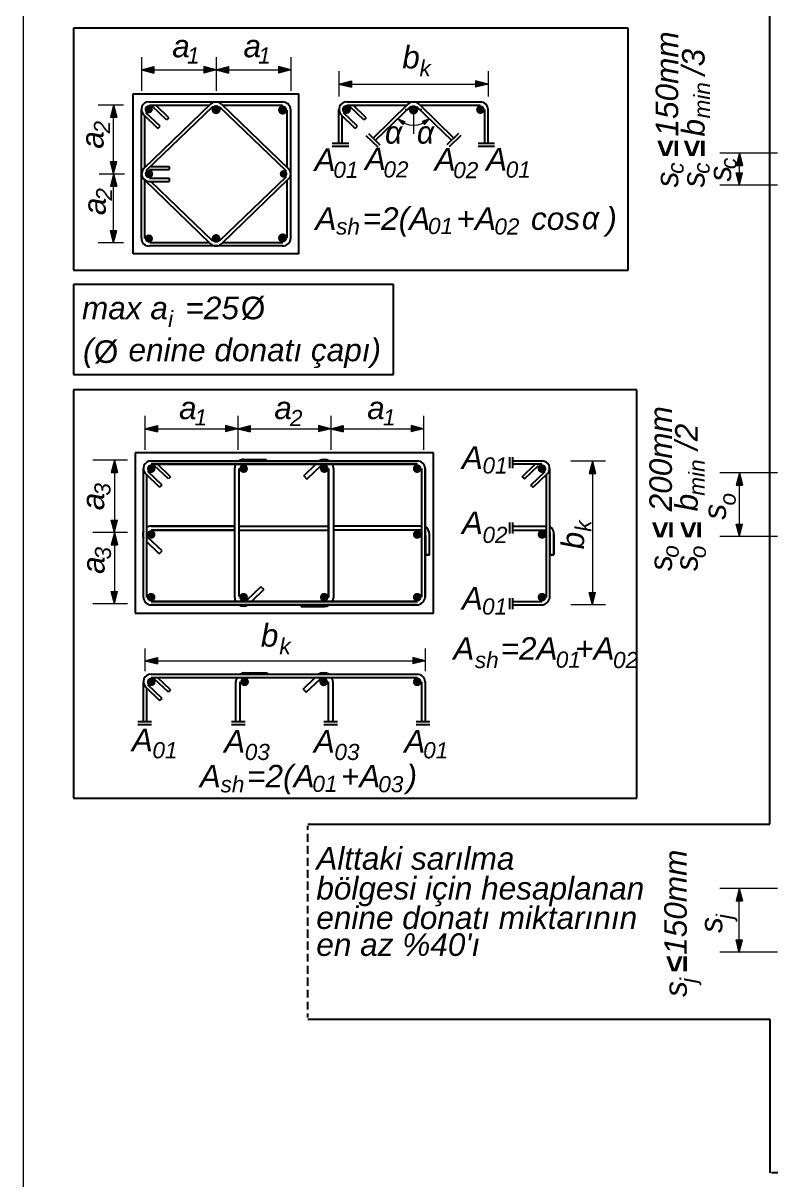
# Model space of a CAD drawing. Header units: millimetres. Extents: x 2232 to 85269, y -3593 to 5869.
# Drawn here: x 31312.8 to 31470.7, y -2575 to -2333 of the extents above; entities that cross this region are included whole.
import ezdxf

# ---------------------------------------------------------------- set-up
doc = ezdxf.new("R2010")
doc.units = ezdxf.units.MM
doc.layers.add('Standart', color=7, linetype='Continuous')
doc.styles.add('arial_1_0', font='arial.ttf', dxfattribs={"height": 0.2})
doc.styles.add('arialitalic_1_0', font='ariali.ttf', dxfattribs={"height": 0.2})
doc.styles.add('symbolbold_1_0', font='', dxfattribs={"height": 0.2})
doc.styles.add('symbolitalic_1_0', font='', dxfattribs={"height": 0.2})
doc.styles.get('symbolbold_1_0').set_extended_font_data('Symbol', bold=True)
doc.styles.get('symbolitalic_1_0').set_extended_font_data('Symbol', italic=True)

msp = doc.modelspace()

# ---------------------------------------------------------------- hatches: boundary and pattern name
at = {"layer": 'Standart', "linetype": 'Continuous', "lineweight": 5}
for points in [[(31337.51, -2342.79), (31340.1, -2342.12), (31340.1, -2343.46)], [(31353.14, -2342.79), (31350.56, -2342.12), (31350.56, -2343.46)], [(31353.14, -2342.79), (31355.73, -2342.12), (31355.73, -2343.46)], [(31368.78, -2342.79), (31366.19, -2342.12), (31366.19, -2343.46)], [(31378.85, -2345.77), (31381.44, -2345.1), (31381.44, -2346.44)], [(31410.04, -2345.77), (31407.45, -2345.1), (31407.45, -2346.44)], [(31331.7, -2350.13), (31331.03, -2352.72), (31332.37, -2352.72)], [(31391.14, -2353.03), (31392.64, -2353.58), (31392.18, -2354.24)], [(31397.79, -2353.03), (31396.28, -2353.58), (31396.74, -2354.24)], [(31462.64, -2360.21), (31461.97, -2362.8), (31463.31, -2362.8)], [(31331.7, -2364.56), (31331.03, -2361.97), (31332.37, -2361.97)], [(31462.64, -2366.91), (31461.97, -2364.32), (31463.31, -2364.32)], [(31331.7, -2364.56), (31331.03, -2367.15), (31332.37, -2367.15)], [(31331.7, -2379), (31331.03, -2376.41), (31332.37, -2376.41)], [(31338.26, -2417.88), (31340.85, -2417.21), (31340.85, -2418.55)], [(31357.7, -2417.88), (31355.11, -2417.21), (31355.11, -2418.55)], [(31357.7, -2417.88), (31360.29, -2417.21), (31360.29, -2418.55)], [(31377.13, -2417.88), (31374.54, -2417.21), (31374.54, -2418.55)], [(31377.13, -2417.88), (31379.72, -2417.21), (31379.72, -2418.55)], [(31396.56, -2417.88), (31393.97, -2417.21), (31393.97, -2418.55)], [(31331.87, -2424.44), (31331.2, -2427.03), (31332.54, -2427.03)], [(31431.89, -2424.63), (31431.22, -2427.22), (31432.56, -2427.22)], [(31462.64, -2427.08), (31461.97, -2429.67), (31463.31, -2429.67)], [(31331.87, -2439.6), (31331.2, -2437.01), (31332.54, -2437.01)], [(31462.64, -2440.45), (31461.97, -2437.86), (31463.31, -2437.86)], [(31331.87, -2439.6), (31331.2, -2442.19), (31332.54, -2442.19)], [(31331.87, -2454.53), (31331.2, -2451.94), (31332.54, -2451.94)], [(31431.89, -2454.73), (31431.22, -2452.14), (31432.56, -2452.14)], [(31338.26, -2466.42), (31340.85, -2465.75), (31340.85, -2467.09)], [(31396.87, -2466.42), (31394.28, -2465.75), (31394.28, -2467.09)], [(31462.62, -2514.05), (31461.95, -2516.63), (31463.29, -2516.63)], [(31462.62, -2527.42), (31461.95, -2524.83), (31463.29, -2524.83)]]:
    msp.add_hatch(color=1, dxfattribs=at).paths.add_polyline_path(points)
at = {"layer": 'Standart', "linetype": 'Continuous', "lineweight": -3}
h = msp.add_hatch(color=254, dxfattribs=at)
edge = h.paths.add_edge_path(flags=0)
edge.add_arc((31339.04, -2351.04), 0.874, 0, 360)
h = msp.add_hatch(color=254, dxfattribs=at)
edge = h.paths.add_edge_path(flags=0)
edge.add_arc((31353.13, -2351.11), 0.959, 0, 360)
h = msp.add_hatch(color=254, dxfattribs=at)
edge = h.paths.add_edge_path(flags=0)
edge.add_arc((31367.06, -2351.2), 0.962, 0, 360)
h = msp.add_hatch(color=254, dxfattribs=at)
edge = h.paths.add_edge_path(flags=0)
edge.add_arc((31380.41, -2351.07), 0.948, 0, 360)
h = msp.add_hatch(color=254, dxfattribs=at)
edge = h.paths.add_edge_path(flags=0)
edge.add_arc((31394.45, -2351.16), 0.976, 0, 360)
h = msp.add_hatch(color=254, dxfattribs=at)
edge = h.paths.add_edge_path(flags=0)
edge.add_arc((31408.44, -2351.12), 0.905, 0, 360)
h = msp.add_hatch(color=254, dxfattribs=at)
edge = h.paths.add_edge_path(flags=0)
edge.add_arc((31339.1, -2364.57), 0.894, 0, 360)
h = msp.add_hatch(color=254, dxfattribs=at)
edge = h.paths.add_edge_path(flags=0)
edge.add_arc((31367.26, -2364.56), 0.802, 0, 360)
h = msp.add_hatch(color=254, dxfattribs=at)
edge = h.paths.add_edge_path(flags=0)
edge.add_arc((31339.07, -2378.08), 0.865, 0, 360)
h = msp.add_hatch(color=254, dxfattribs=at)
edge = h.paths.add_edge_path(flags=0)
edge.add_arc((31353.13, -2378.06), 0.914, 0, 360)
h = msp.add_hatch(color=254, dxfattribs=at)
edge = h.paths.add_edge_path(flags=0)
edge.add_arc((31367.06, -2377.95), 0.962, 0, 360)
h = msp.add_hatch(color=254, dxfattribs=at)
edge = h.paths.add_edge_path(flags=0)
edge.add_arc((31339.57, -2426.22), 0.911, 0, 360)
h = msp.add_hatch(color=254, dxfattribs=at)
edge = h.paths.add_edge_path(flags=0)
edge.add_arc((31358.9, -2426.22), 0.911, 0, 360)
h = msp.add_hatch(color=254, dxfattribs=at)
edge = h.paths.add_edge_path(flags=0)
edge.add_arc((31375.77, -2426.22), 0.911, 0, 360)
h = msp.add_hatch(color=254, dxfattribs=at)
edge = h.paths.add_edge_path(flags=0)
edge.add_arc((31395.22, -2426.22), 0.911, 0, 360)
h = msp.add_hatch(color=254, dxfattribs=at)
edge = h.paths.add_edge_path(flags=0)
edge.add_arc((31421.33, -2426.22), 0.911, 0, 360)
h = msp.add_hatch(color=254, dxfattribs=at)
edge = h.paths.add_edge_path(flags=0)
edge.add_arc((31339.54, -2439.99), 0.911, 0, 360)
h = msp.add_hatch(color=254, dxfattribs=at)
edge = h.paths.add_edge_path(flags=0)
edge.add_arc((31395.23, -2439.99), 0.911, 0, 360)
h = msp.add_hatch(color=254, dxfattribs=at)
edge = h.paths.add_edge_path(flags=0)
edge.add_arc((31421.33, -2439.98), 0.911, 0, 360)
h = msp.add_hatch(color=254, dxfattribs=at)
edge = h.paths.add_edge_path(flags=0)
edge.add_arc((31339.54, -2453.12), 0.911, 0, 360)
h = msp.add_hatch(color=254, dxfattribs=at)
edge = h.paths.add_edge_path(flags=0)
edge.add_arc((31358.89, -2453.12), 0.911, 0, 360)
h = msp.add_hatch(color=254, dxfattribs=at)
edge = h.paths.add_edge_path(flags=0)
edge.add_arc((31375.78, -2453.12), 0.911, 0, 360)
h = msp.add_hatch(color=254, dxfattribs=at)
edge = h.paths.add_edge_path(flags=0)
edge.add_arc((31395.23, -2453.12), 0.911, 0, 360)
h = msp.add_hatch(color=254, dxfattribs=at)
edge = h.paths.add_edge_path(flags=0)
edge.add_arc((31421.33, -2453.12), 0.911, 0, 360)
h = msp.add_hatch(color=254, dxfattribs=at)
edge = h.paths.add_edge_path(flags=0)
edge.add_arc((31339.57, -2470.83), 0.911, 0, 360)
h = msp.add_hatch(color=254, dxfattribs=at)
edge = h.paths.add_edge_path(flags=0)
edge.add_arc((31359.11, -2470.82), 0.911, 0, 360)
h = msp.add_hatch(color=254, dxfattribs=at)
edge = h.paths.add_edge_path(flags=0)
edge.add_arc((31375.65, -2470.83), 0.911, 0, 360)
h = msp.add_hatch(color=254, dxfattribs=at)
edge = h.paths.add_edge_path(flags=0)
edge.add_arc((31395.22, -2470.83), 0.911, 0, 360)

# ---------------------------------------------------------------- linework, layer by layer
at = {"layer": 'Standart', "color": 250, "linetype": 'Continuous', "lineweight": 5}
msp.add_lwpolyline([(31312.76, -2202.73), (31312.76, -2613.2)], dxfattribs=at)
at = {"layer": 'Standart', "color": 159, "linetype": 'Continuous', "lineweight": -3}
for points in [[(31469.01, -2500.62), (31469.01, -2299.99)], [(31372.33, -2500.62), (31469.01, -2500.62)], [(31372.33, -2541.41), (31469.01, -2541.41)], [(31469.01, -2541.41), (31469.01, -2573.57)]]:
    msp.add_lwpolyline(points, dxfattribs=at)
at = {"layer": 'Standart', "color": 254, "linetype": 'Continuous', "lineweight": -3}
for points in [[(31439.34, -2334.08), (31323.27, -2334.08)], [(31323.27, -2334.08), (31323.27, -2384.69)], [(31439.34, -2384.69), (31439.34, -2334.08)], [(31335.81, -2381.29), (31335.81, -2347.84)], [(31335.81, -2347.84), (31370.45, -2347.84)], [(31339.07, -2349.51), (31367.06, -2349.51)], [(31370.45, -2381.29), (31370.45, -2347.84)], [(31380.47, -2349.51), (31408.42, -2349.51)], [(31337.51, -2377.95), (31337.51, -2351.11)], [(31352, -2349.99), (31338.01, -2363.45)], [(31340.94, -2355.04), (31338.01, -2352.17)], [(31352.45, -2350.44), (31338.46, -2363.95)], [(31341.45, -2354.57), (31338.46, -2351.75)], [(31339.22, -2350.18), (31351.8, -2350.18)], [(31342.76, -2353.28), (31339.83, -2350.44)], [(31343.26, -2352.81), (31340.55, -2350.18)], [(31353.81, -2350.44), (31367.77, -2363.95)], [(31354.26, -2349.99), (31368.25, -2363.45)], [(31354.46, -2350.18), (31367.01, -2350.18)], [(31368.03, -2363.25), (31368.03, -2351.21)], [(31368.75, -2377.95), (31368.75, -2351.2)], [(31378.85, -2358.17), (31378.85, -2351.11)], [(31382.23, -2355.04), (31379.3, -2352.17)], [(31382.73, -2354.57), (31379.8, -2351.75)], [(31380.47, -2350.18), (31393.09, -2350.18)], [(31384.05, -2353.28), (31381.11, -2350.44)], [(31384.55, -2352.81), (31381.84, -2350.18)], [(31393.29, -2349.99), (31385.97, -2357.05)], [(31393.79, -2350.44), (31386.48, -2357.47)], [(31395.1, -2350.44), (31402.42, -2357.47)], [(31395.6, -2349.99), (31402.86, -2357.05)], [(31395.77, -2350.18), (31408.42, -2350.18)], [(31409.34, -2358.17), (31409.34, -2351.11)], [(31410.04, -2358.17), (31410.04, -2351.11)], [(31338.21, -2363.25), (31338.21, -2352.36)], [(31340.94, -2355.04), (31341.45, -2354.57)], [(31343.26, -2352.81), (31342.76, -2353.28)], [(31379.52, -2358.17), (31379.52, -2352.42)], [(31382.23, -2355.04), (31382.73, -2354.57)], [(31384.55, -2352.81), (31384.05, -2353.28)], [(31384.49, -2356.55), (31386.98, -2358.92)], [(31385.02, -2356.08), (31387.42, -2358.45)], [(31403.87, -2356.08), (31401.41, -2358.45)], [(31404.34, -2356.55), (31401.91, -2358.92)], [(31380.92, -2358.17), (31377.43, -2358.17)], [(31380.92, -2358.84), (31377.43, -2358.84)], [(31386.48, -2357.47), (31386.53, -2357.47)], [(31402.42, -2357.47), (31402.47, -2357.47)], [(31411.41, -2358.17), (31407.97, -2358.17)], [(31411.41, -2358.84), (31407.97, -2358.84)], [(31339.19, -2363.64), (31343.32, -2363.64)], [(31339.49, -2363.03), (31343.32, -2363.03)], [(31343.32, -2363.03), (31343.32, -2363.64)], [(31338.21, -2378.05), (31338.21, -2365.85)], [(31352, -2379.16), (31338.21, -2365.87)], [(31339.19, -2365.46), (31343.32, -2365.46)], [(31339.19, -2366.13), (31343.32, -2366.13)], [(31352.45, -2378.66), (31339.49, -2366.13)], [(31343.32, -2365.46), (31343.32, -2366.13)], [(31367.77, -2365.2), (31353.81, -2378.66)], [(31368.25, -2365.68), (31354.26, -2379.16)], [(31368.03, -2377.95), (31368.03, -2365.87)], [(31367.08, -2379.64), (31339.2, -2379.64)], [(31351.75, -2378.97), (31339.25, -2378.97)], [(31367.08, -2378.97), (31354.51, -2378.97)], [(31370.45, -2381.29), (31335.81, -2381.29)], [(31323.27, -2384.69), (31439.34, -2384.69)], [(31390.23, -2387.71), (31323.27, -2387.71)], [(31323.27, -2387.71), (31323.27, -2406.56)], [(31390.23, -2406.56), (31390.23, -2387.71)], [(31323.27, -2406.56), (31390.23, -2406.56)], [(31441.15, -2409.72), (31323.27, -2409.72)], [(31323.27, -2409.72), (31323.27, -2495.14)], [(31441.15, -2495.14), (31441.15, -2409.72)], [(31398.63, -2422.93), (31336.2, -2422.93)], [(31336.2, -2422.93), (31336.2, -2456.43)], [(31339.52, -2424.63), (31395.25, -2424.63)], [(31395.25, -2424.63), (31339.52, -2424.63)], [(31358.9, -2424.32), (31363.59, -2424.32)], [(31363.59, -2424.32), (31363.59, -2424.6)], [(31398.63, -2456.43), (31398.63, -2422.93)], [(31414.57, -2426.14), (31414.57, -2423.85)], [(31415.26, -2426.14), (31415.26, -2423.85)], [(31421.27, -2424.63), (31415.26, -2424.63)], [(31337.93, -2453.17), (31337.93, -2426.2)], [(31341.84, -2429.69), (31338.88, -2426.81)], [(31339.52, -2425.3), (31395.25, -2425.3)], [(31395.25, -2425.3), (31339.52, -2425.3)], [(31343.15, -2428.37), (31340.19, -2425.55)], [(31343.62, -2427.93), (31340.89, -2425.3)], [(31357.03, -2453.05), (31357.03, -2426.2)], [(31357.03, -2434.46), (31357.03, -2426.2)], [(31357.97, -2452.98), (31357.97, -2426.18)], [(31371.49, -2427.73), (31374, -2425.3)], [(31372.13, -2428.4), (31375.12, -2425.58)], [(31376.68, -2453.17), (31376.68, -2426.2)], [(31376.68, -2426.2), (31376.68, -2453.17)], [(31377.69, -2426.2), (31377.69, -2453.29)], [(31396.14, -2426.2), (31396.14, -2453.12)], [(31396.87, -2453.17), (31396.87, -2426.2)], [(31396.87, -2426.2), (31396.87, -2453.17)], [(31421.27, -2425.3), (31415.26, -2425.3)], [(31417.19, -2427.93), (31419.9, -2425.3)], [(31417.69, -2428.37), (31420.63, -2425.55)], [(31419.01, -2429.69), (31421.99, -2426.81)], [(31422.94, -2453.17), (31422.94, -2426.2)], [(31341.33, -2430.13), (31338.43, -2427.31)], [(31338.63, -2453.17), (31338.63, -2427.51)], [(31343.62, -2427.93), (31343.15, -2428.37)], [(31371.49, -2427.73), (31372.13, -2428.4)], [(31417.19, -2427.93), (31417.69, -2428.37)], [(31419.51, -2430.13), (31422.44, -2427.31)], [(31422.24, -2453.17), (31422.24, -2427.51)], [(31341.33, -2430.13), (31341.84, -2429.69)], [(31419.51, -2430.13), (31419.01, -2429.69)], [(31357.03, -2438.23), (31339.52, -2438.23)], [(31339.52, -2438.23), (31357.03, -2438.23)], [(31357.03, -2439.07), (31339.52, -2439.07)], [(31339.52, -2439.07), (31357.03, -2439.07)], [(31357.97, -2438.23), (31376.68, -2438.23)], [(31357.97, -2439.07), (31376.68, -2439.07)], [(31396.14, -2438.23), (31377.69, -2438.23)], [(31396.14, -2439.07), (31377.69, -2439.07)], [(31414.57, -2439.79), (31414.57, -2437.5)], [(31415.26, -2439.79), (31415.26, -2437.5)], [(31415.26, -2438.28), (31422.24, -2438.28)], [(31415.26, -2439.07), (31422.24, -2439.07)], [(31341.25, -2444.04), (31338.63, -2441.5)], [(31341.84, -2443.45), (31338.88, -2440.63)], [(31396.95, -2444.23), (31396.95, -2440.18)], [(31396.95, -2440.18), (31396.95, -2444.23)], [(31397.76, -2444.23), (31397.76, -2440.03)], [(31423.05, -2444.23), (31423.05, -2440.07)], [(31423.84, -2444.23), (31423.84, -2439.95)], [(31423.84, -2439.95), (31423.84, -2444.23)], [(31341.25, -2444.04), (31341.84, -2443.45)], [(31396.95, -2444.23), (31397.76, -2444.23)], [(31397.76, -2444.23), (31396.95, -2444.23)], [(31423.05, -2444.23), (31423.84, -2444.23)], [(31423.84, -2444.23), (31423.05, -2444.23)], [(31362.48, -2450.92), (31359.54, -2453.74)], [(31363.11, -2451.49), (31362.48, -2450.92)], [(31363.11, -2451.49), (31360.52, -2454.03)], [(31414.57, -2455.59), (31414.57, -2453.3)], [(31415.26, -2455.59), (31415.26, -2453.3)], [(31339.52, -2454.03), (31395.25, -2454.03)], [(31395.25, -2454.03), (31339.52, -2454.03)], [(31339.52, -2454.73), (31395.19, -2454.73)], [(31395.19, -2454.73), (31339.52, -2454.73)], [(31370.96, -2455.04), (31370.96, -2454.76)], [(31370.96, -2454.76), (31370.96, -2455.04)], [(31370.96, -2455.04), (31375.79, -2455.04)], [(31415.26, -2454.03), (31421.27, -2454.03)], [(31415.26, -2454.73), (31421.27, -2454.73)], [(31336.2, -2456.43), (31398.63, -2456.43)], [(31339.52, -2469.24), (31395.25, -2469.24)], [(31339.52, -2469.91), (31395.25, -2469.91)], [(31343.15, -2473.01), (31340.19, -2470.19)], [(31343.62, -2472.53), (31340.89, -2469.91)], [(31359.12, -2468.96), (31363.81, -2468.96)], [(31363.81, -2468.96), (31363.81, -2469.21)], [(31371.38, -2472.34), (31373.89, -2469.91)], [(31372.02, -2473.01), (31375.01, -2470.19)], [(31337.93, -2479.09), (31337.93, -2470.83)], [(31341.33, -2474.76), (31338.43, -2471.94)], [(31338.63, -2479.09), (31338.63, -2472.14)], [(31341.84, -2474.29), (31338.88, -2471.47)], [(31343.62, -2472.53), (31343.15, -2473.01)], [(31357.25, -2479.09), (31357.25, -2470.83)], [(31358.2, -2479.09), (31358.2, -2470.83)], [(31371.38, -2472.34), (31372.02, -2473.01)], [(31376.57, -2470.83), (31376.57, -2479.09)], [(31377.57, -2470.83), (31377.57, -2479.09)], [(31396.14, -2470.83), (31396.14, -2479.09)], [(31396.87, -2470.83), (31396.87, -2479.09)], [(31341.33, -2474.76), (31341.84, -2474.29)], [(31336.76, -2479.09), (31339.63, -2479.09)], [(31336.76, -2479.76), (31339.63, -2479.76)], [(31356.33, -2479.09), (31359.2, -2479.09)], [(31356.33, -2479.76), (31359.2, -2479.76)], [(31375.7, -2479.09), (31378.52, -2479.09)], [(31375.7, -2479.76), (31378.52, -2479.76)], [(31395, -2479.09), (31397.87, -2479.09)], [(31395, -2479.76), (31397.87, -2479.76)], [(31323.27, -2495.14), (31441.15, -2495.14)], [(31372.33, -2501.79), (31372.33, -2500.95)], [(31372.33, -2504.27), (31372.33, -2502.63)], [(31372.33, -2506.79), (31372.33, -2505.14)], [(31372.33, -2509.33), (31372.33, -2507.62)], [(31372.33, -2511.81), (31372.33, -2510.14)], [(31372.33, -2514.32), (31372.33, -2512.62)], [(31372.33, -2516.81), (31372.33, -2515.16)], [(31372.33, -2519.32), (31372.33, -2517.67)], [(31372.33, -2521.86), (31372.33, -2520.16)], [(31372.33, -2524.35), (31372.33, -2522.67)], [(31372.33, -2526.86), (31372.33, -2525.16)], [(31372.33, -2529.35), (31372.33, -2527.7)], [(31372.33, -2531.89), (31372.33, -2530.21)], [(31372.33, -2534.4), (31372.33, -2532.7)], [(31372.33, -2536.88), (31372.33, -2535.24)], [(31372.33, -2539.4), (31372.33, -2537.75)], [(31372.33, -2541.04), (31372.33, -2540.23)], [(31470.68, -2573.57), (31469.37, -2573.57)]]:
    msp.add_lwpolyline(points, dxfattribs=at)
at = {"layer": 'Standart', "color": 1, "linetype": 'Continuous', "lineweight": 5}
for points in [[(31337.51, -2340.13), (31337.51, -2347.17)], [(31353.14, -2340.13), (31353.14, -2347.17)], [(31368.75, -2340.13), (31368.75, -2347.17)], [(31337.51, -2342.79), (31340.1, -2342.12)], [(31340.1, -2342.12), (31340.1, -2343.46)], [(31353.14, -2342.79), (31350.56, -2342.12)], [(31350.56, -2342.12), (31350.56, -2343.46)], [(31353.14, -2342.79), (31355.73, -2342.12)], [(31355.73, -2342.12), (31355.73, -2343.46)], [(31368.78, -2342.79), (31366.19, -2342.12)], [(31366.19, -2342.12), (31366.19, -2343.46)], [(31337.51, -2342.79), (31353.14, -2342.79)], [(31337.51, -2342.79), (31340.1, -2343.46)], [(31353.14, -2342.79), (31350.56, -2343.46)], [(31353.14, -2342.79), (31368.75, -2342.79)], [(31353.14, -2342.79), (31355.73, -2343.46)], [(31368.78, -2342.79), (31366.19, -2343.46)], [(31378.85, -2343.09), (31378.85, -2348.34)], [(31410.04, -2343.09), (31410.04, -2348.34)], [(31378.85, -2345.77), (31381.44, -2345.1)], [(31378.85, -2345.77), (31410.04, -2345.77)], [(31378.85, -2345.77), (31381.44, -2346.44)], [(31381.44, -2345.1), (31381.44, -2346.44)], [(31410.04, -2345.77), (31407.45, -2345.1)], [(31407.45, -2345.1), (31407.45, -2346.44)], [(31410.04, -2345.77), (31407.45, -2346.44)], [(31328.49, -2350.13), (31333.74, -2350.13)], [(31331.7, -2350.13), (31331.03, -2352.72)], [(31331.7, -2364.37), (31331.7, -2350.13)], [(31331.7, -2350.13), (31332.37, -2352.72)], [(31396.16, -2351.11), (31392.67, -2351.11)], [(31394.46, -2350.3), (31394.46, -2356.21)], [(31331.03, -2352.72), (31332.37, -2352.72)], [(31391.14, -2353.03), (31392.64, -2353.58)], [(31391.14, -2353.03), (31392.18, -2354.24)], [(31392.64, -2353.58), (31392.18, -2354.24)], [(31397.79, -2353.03), (31396.28, -2353.58)], [(31396.28, -2353.58), (31396.74, -2354.24)], [(31397.79, -2353.03), (31396.74, -2354.24)], [(31470.63, -2360.21), (31458.51, -2360.21)], [(31462.64, -2360.21), (31461.97, -2362.8)], [(31462.64, -2366.91), (31462.64, -2360.21)], [(31462.64, -2360.21), (31463.31, -2362.8)], [(31331.7, -2364.56), (31331.03, -2361.97)], [(31331.03, -2361.97), (31332.37, -2361.97)], [(31331.7, -2364.56), (31332.37, -2361.97)], [(31461.97, -2362.8), (31463.31, -2362.8)], [(31462.64, -2366.91), (31461.97, -2364.32)], [(31461.97, -2364.32), (31463.31, -2364.32)], [(31462.64, -2366.91), (31463.31, -2364.32)], [(31328.69, -2364.56), (31333.94, -2364.56)], [(31331.7, -2364.56), (31331.03, -2367.15)], [(31331.7, -2378.72), (31331.7, -2364.56)], [(31331.7, -2364.56), (31332.37, -2367.15)], [(31331.03, -2367.15), (31332.37, -2367.15)], [(31470.63, -2366.91), (31458.51, -2366.91)], [(31331.7, -2379), (31331.03, -2376.41)], [(31331.03, -2376.41), (31332.37, -2376.41)], [(31331.7, -2379), (31332.37, -2376.41)], [(31328.49, -2378.91), (31333.74, -2378.91)], [(31338.26, -2415.2), (31338.26, -2422.26)], [(31338.26, -2417.88), (31340.85, -2417.21)], [(31340.85, -2417.21), (31340.85, -2418.55)], [(31357.7, -2417.88), (31355.11, -2417.21)], [(31355.11, -2417.21), (31355.11, -2418.55)], [(31357.7, -2415.2), (31357.7, -2422.26)], [(31357.7, -2417.88), (31360.29, -2417.21)], [(31360.29, -2417.21), (31360.29, -2418.55)], [(31377.13, -2417.88), (31374.54, -2417.21)], [(31374.54, -2417.21), (31374.54, -2418.55)], [(31377.13, -2415.2), (31377.13, -2422.26)], [(31377.13, -2417.88), (31379.72, -2417.21)], [(31379.72, -2417.21), (31379.72, -2418.55)], [(31396.56, -2417.88), (31393.97, -2417.21)], [(31393.97, -2417.21), (31393.97, -2418.55)], [(31396.56, -2415.2), (31396.56, -2422.26)], [(31338.26, -2417.88), (31357.7, -2417.88)], [(31338.26, -2417.88), (31340.85, -2418.55)], [(31357.7, -2417.88), (31355.11, -2418.55)], [(31357.7, -2417.88), (31376.93, -2417.88)], [(31357.7, -2417.88), (31360.29, -2418.55)], [(31377.13, -2417.88), (31374.54, -2418.55)], [(31377.13, -2417.88), (31396.34, -2417.88)], [(31377.13, -2417.88), (31379.72, -2418.55)], [(31396.56, -2417.88), (31393.97, -2418.55)], [(31334.63, -2424.44), (31327.32, -2424.44)], [(31331.87, -2424.44), (31331.2, -2427.03)], [(31331.87, -2424.44), (31331.87, -2439.6)], [(31331.87, -2424.44), (31332.54, -2427.03)], [(31434.65, -2424.63), (31427.34, -2424.63)], [(31431.89, -2424.63), (31431.22, -2427.22)], [(31431.89, -2424.63), (31431.89, -2454.73)], [(31431.89, -2424.63), (31432.56, -2427.22)], [(31331.2, -2427.03), (31332.54, -2427.03)], [(31431.22, -2427.22), (31432.56, -2427.22)], [(31470.63, -2427.08), (31458.51, -2427.08)], [(31462.64, -2427.08), (31461.97, -2429.67)], [(31462.64, -2440.45), (31462.64, -2427.08)], [(31462.64, -2427.08), (31463.31, -2429.67)], [(31461.97, -2429.67), (31463.31, -2429.67)], [(31331.87, -2439.6), (31331.2, -2437.01)], [(31331.2, -2437.01), (31332.54, -2437.01)], [(31331.87, -2439.6), (31332.54, -2437.01)], [(31462.64, -2440.45), (31461.97, -2437.86)], [(31461.97, -2437.86), (31463.31, -2437.86)], [(31462.64, -2440.45), (31463.31, -2437.86)], [(31334.63, -2439.6), (31327.32, -2439.6)], [(31331.87, -2439.6), (31331.2, -2442.19)], [(31331.87, -2439.6), (31332.54, -2442.19)], [(31331.87, -2439.79), (31331.87, -2454.53)], [(31470.63, -2440.45), (31458.51, -2440.45)], [(31331.2, -2442.19), (31332.54, -2442.19)], [(31331.87, -2454.53), (31331.2, -2451.94)], [(31331.2, -2451.94), (31332.54, -2451.94)], [(31331.87, -2454.53), (31332.54, -2451.94)], [(31431.89, -2454.73), (31431.22, -2452.14)], [(31431.22, -2452.14), (31432.56, -2452.14)], [(31431.89, -2454.73), (31432.56, -2452.14)], [(31334.63, -2454.53), (31327.32, -2454.53)], [(31434.65, -2454.73), (31427.34, -2454.73)], [(31338.26, -2463.88), (31338.26, -2468.59)], [(31338.26, -2466.42), (31340.85, -2465.75)], [(31340.85, -2465.75), (31340.85, -2467.09)], [(31396.87, -2466.42), (31394.28, -2465.75)], [(31394.28, -2465.75), (31394.28, -2467.09)], [(31396.87, -2463.88), (31396.87, -2468.59)], [(31338.26, -2466.42), (31396.87, -2466.42)], [(31338.26, -2466.42), (31340.85, -2467.09)], [(31396.87, -2466.42), (31394.28, -2467.09)], [(31470.63, -2514.05), (31458.51, -2514.05)], [(31462.62, -2514.05), (31461.95, -2516.63)], [(31462.62, -2527.39), (31462.62, -2514.05)], [(31462.62, -2514.05), (31463.29, -2516.63)], [(31461.95, -2516.63), (31463.29, -2516.63)], [(31462.62, -2527.42), (31461.95, -2524.83)], [(31461.95, -2524.83), (31463.29, -2524.83)], [(31462.62, -2527.42), (31463.29, -2524.83)], [(31470.63, -2527.39), (31458.51, -2527.39)]]:
    msp.add_lwpolyline(points, dxfattribs=at)
at = {"layer": 'Standart', "color": 254, "linetype": 'Continuous', "lineweight": -3}
for centre, radius, start, end in [((31339.04, -2351.04), 1.53, 89.1404, 227.5726), ((31353.13, -2351.11), 1.59, 44.7048, 135.2952), ((31367.06, -2351.2), 1.69, 0, 90), ((31380.41, -2351.07), 1.56, 87.8177, 224.4814), ((31394.45, -2351.16), 1.65, 45.2665, 134.7335), ((31408.44, -2351.12), 1.6, 0.3925, 90.6039), ((31339.1, -2364.57), 1.56, 134.2281, 273.0306), ((31367.26, -2364.56), 1.49, 311.5868, 48.4132), ((31339.07, -2378.08), 1.57, 175.4117, 274.5883), ((31367.06, -2377.95), 1.69, 270, 0), ((31353.13, -2378.06), 1.58, 224.4203, 315.5797), ((31339.47, -2426.17), 1.54, 88.1558, 227.6253), ((31358.88, -2426.17), 1.85, 89.4289, 121.9867), ((31375.76, -2426.26), 1.96, 56.2239, 123.7761), ((31395.26, -2426.24), 1.61, 1.5321, 90.4781), ((31421.39, -2426.17), 1.55, 312.6142, 94.6445), ((31358.8, -2426.17), 1.78, 149.8903, 180.9594), ((31375.71, -2426.23), 1.98, 0.2933, 28.1057), ((31339.54, -2439.99), 1.76, 156.3036, 203.6964), ((31339.55, -2440.03), 1.8, 91.0411, 120.94), ((31395.44, -2440.08), 2.32, 1.2107, 51.7607), ((31421.88, -2439.95), 1.96, 0.1841, 57.0706), ((31421.51, -2439.92), 1.55, 354.2446, 23.0495), ((31339.54, -2453.11), 1.62, 181.8885, 269.1256), ((31358.93, -2453.11), 1.91, 178.2967, 208.8704), ((31375.86, -2453.15), 1.84, 331.3372, 355.5617), ((31395.07, -2452.92), 1.82, 273.8885, 352.1616), ((31421.14, -2452.92), 1.82, 273.8885, 352.1616), ((31358.89, -2453.11), 1.88, 239.7622, 300.2378), ((31375.78, -2453.12), 1.92, 270.2246, 302.9389), ((31339.47, -2470.78), 1.54, 88.1558, 227.6253), ((31359.03, -2470.8), 1.78, 149.8903, 180.9594), ((31359.1, -2470.81), 1.85, 89.4289, 121.9867), ((31375.65, -2470.87), 1.96, 56.2239, 123.7761), ((31375.6, -2470.84), 1.98, 0.2933, 28.1057), ((31395.26, -2470.84), 1.61, 1.5321, 90.4781)]:
    msp.add_arc(centre, radius, start, end, dxfattribs=at)
at = {"layer": 'Standart', "color": 1, "linetype": 'Continuous', "lineweight": 5}
msp.add_arc((31394.46, -2349.61), 4.76, 225.7357, 314.2643, dxfattribs=at)

# ---------------------------------------------------------------- texts
at = {"layer": 'Standart', "color": 254, "linetype": 'Continuous', "lineweight": 5}
for s, height, style, p in [('s    150mm', 4.725, 'arialitalic_1_0', (31449.83, -2367.38)), ('s    b     /3', 4.725, 'arialitalic_1_0', (31455.35, -2367.38)), ('min', 3.375, 'arialitalic_1_0', (31456.49, -2352.96)), ('c', 3.37, 'arialitalic_1_0', (31450.96, -2364.53)), ('c', 3.37, 'arialitalic_1_0', (31456.4, -2364.53)), ('s     200mm', 4.725, 'arialitalic_1_0', (31448.52, -2447.63)), ('s     b     /2', 4.725, 'arialitalic_1_0', (31453.91, -2447.63)), ('min', 3.375, 'arialitalic_1_0', (31455.4, -2431.89)), ('o', 3.37, 'arialitalic_1_0', (31461.86, -2433.93)), ('s', 4.72, 'arialitalic_1_0', (31459.82, -2436.89)), ('£', 4.72, 'symbolbold_1_0', (31448.7, -2440.77)), ('£', 4.72, 'symbolbold_1_0', (31454.59, -2440.77)), ('o', 3.37, 'arialitalic_1_0', (31449.94, -2444.86)), ('o', 3.37, 'arialitalic_1_0', (31455.62, -2444.95)), ('s   150mm', 4.725, 'arialitalic_1_0', (31451.63, -2536.74)), ('s', 4.72, 'arialitalic_1_0', (31459.05, -2523.35)), ('j', 3.37, 'arialitalic_1_0', (31461.19, -2520.48)), ('£', 4.72, 'symbolbold_1_0', (31451.68, -2531.57)), ('j', 3.37, 'arialitalic_1_0', (31453.64, -2533.83))]:
    msp.add_text(s, height=height, rotation=90, dxfattribs=dict(at, style=style)).set_placement(p)
at = {"layer": 'Standart', "color": 254, "linetype": 'Continuous', "lineweight": -3}
for s, height, style, p in [('a', 4.72, 'arialitalic_1_0', (31343.96, -2340.17)), ('a', 4.72, 'arialitalic_1_0', (31358.87, -2340.16)), ('b', 4.72, 'arialitalic_1_0', (31392.09, -2342.49)), ('1', 3.37, 'arialitalic_1_0', (31347.06, -2341.47)), ('1', 3.37, 'arialitalic_1_0', (31361.95, -2341.47)), ('k', 3.37, 'arialitalic_1_0', (31395.7, -2344.16)), ('a', 4.72, 'symbolitalic_1_0', (31388.48, -2358.24)), ('a', 4.72, 'symbolitalic_1_0', (31395.17, -2358.24)), ('A', 4.72, 'arialitalic_1_0', (31373.73, -2363.94)), ('A', 4.72, 'arialitalic_1_0', (31384.28, -2363.76)), ('A', 4.72, 'arialitalic_1_0', (31398.87, -2363.87)), ('A', 4.72, 'arialitalic_1_0', (31409.63, -2363.89)), ('02', 3.375, 'arialitalic_1_0', (31388.16, -2365.31)), ('01', 3.375, 'arialitalic_1_0', (31413.75, -2365.34)), ('01', 3.375, 'arialitalic_1_0', (31377.67, -2365.39)), ('02', 3.375, 'arialitalic_1_0', (31402.76, -2365.46)), ('A   =2(A   +A    cos   )', 4.725, 'arialitalic_1_0', (31373.91, -2376.27)), ('sh', 3.375, 'arialitalic_1_0', (31378.25, -2377.24)), ('01', 3.375, 'arialitalic_1_0', (31397.48, -2377.14)), ('02', 3.375, 'arialitalic_1_0', (31411.37, -2377.24)), ('a', 4.72, 'symbolitalic_1_0', (31429.69, -2376.15)), ('Ø', 4.72, 'arial_1_0', (31327.56, -2404.1)), ('a', 4.72, 'arialitalic_1_0', (31345.39, -2415.87)), ('a', 4.72, 'arialitalic_1_0', (31365.32, -2415.86)), ('a', 4.72, 'arialitalic_1_0', (31384.75, -2415.86)), ('1', 3.37, 'arialitalic_1_0', (31348.63, -2417.17)), ('2', 3.37, 'arialitalic_1_0', (31368.6, -2417.32)), ('1', 3.37, 'arialitalic_1_0', (31388.06, -2417.17)), ('A', 4.72, 'arialitalic_1_0', (31404.56, -2426.27)), ('01', 3.375, 'arialitalic_1_0', (31408.88, -2427.24)), ('02', 3.375, 'arialitalic_1_0', (31408.88, -2441.77)), ('01', 3.375, 'arialitalic_1_0', (31408.79, -2456.75)), ('b', 4.72, 'arialitalic_1_0', (31362.5, -2463.45)), ('k', 3.37, 'arialitalic_1_0', (31366.38, -2465.04)), ('A   =2A  +A', 4.725, 'arialitalic_1_0', (31402.76, -2466.21)), ('sh', 3.375, 'arialitalic_1_0', (31407.28, -2467.95)), ('01', 3.375, 'arialitalic_1_0', (31424.22, -2467.86)), ('02', 3.375, 'arialitalic_1_0', (31436.2, -2467.95)), ('A', 4.72, 'arialitalic_1_0', (31335.5, -2485.36)), ('A', 4.72, 'arialitalic_1_0', (31354.82, -2485.64)), ('A', 4.72, 'arialitalic_1_0', (31373.58, -2485.65)), ('A', 4.72, 'arialitalic_1_0', (31392.51, -2485.64)), ('01', 3.375, 'arialitalic_1_0', (31339.82, -2486.82)), ('03', 3.375, 'arialitalic_1_0', (31359.14, -2487.18)), ('03', 3.375, 'arialitalic_1_0', (31377.9, -2487.18)), ('01', 3.375, 'arialitalic_1_0', (31396.47, -2486.83)), ('A   =2(A   +A   )', 4.725, 'arialitalic_1_0', (31349.71, -2492.93)), ('sh', 3.375, 'arialitalic_1_0', (31354.08, -2493.94)), ('01', 3.375, 'arialitalic_1_0', (31373.28, -2493.85)), ('03', 3.375, 'arialitalic_1_0', (31387.08, -2493.93))]:
    msp.add_text(s, height=height, dxfattribs=dict(at, style=style)).set_placement(p)
for s, height, style, p in [('2', 3.37, 'arialitalic_1_0', (31330.94, -2356.09)), ('a', 4.72, 'arialitalic_1_0', (31329.6, -2359.29)), ('£', 4.72, 'symbolbold_1_0', (31449.82, -2360.94)), ('£', 4.72, 'symbolbold_1_0', (31455.35, -2360.94)), ('c', 3.37, 'arialitalic_1_0', (31462.04, -2363.55)), ('s', 4.72, 'arialitalic_1_0', (31460.91, -2366.16)), ('2', 3.37, 'arialitalic_1_0', (31331.39, -2370.15)), ('a', 4.72, 'arialitalic_1_0', (31330.05, -2373.19)), ('3', 3.37, 'arialitalic_1_0', (31331.04, -2431.85)), ('a', 4.72, 'arialitalic_1_0', (31329.73, -2434.93)), ('k', 3.37, 'arialitalic_1_0', (31431.67, -2439.43)), ('b', 4.72, 'arialitalic_1_0', (31430.14, -2443.11)), ('3', 3.37, 'arialitalic_1_0', (31331.15, -2445.22)), ('a', 4.72, 'arialitalic_1_0', (31329.81, -2448.25))]:
    msp.add_text(s, height=height, rotation=90, dxfattribs=dict(at, style=style)).set_placement(p)
at = {"layer": 'Standart', "color": 254, "linetype": 'Continuous', "lineweight": 5}
for s, height, style, p in [('max a  =25', 4.725, 'arialitalic_1_0', (31325.08, -2394.97)), ('Ø', 4.72, 'arial_1_0', (31358.32, -2394.97)), ('i', 3.37, 'arialitalic_1_0', (31343.1, -2396.57)), ('(    enine donatı çapı)', 4.725, 'arialitalic_1_0', (31325.28, -2403.75)), ('A', 4.72, 'arialitalic_1_0', (31404.56, -2439.92)), ('A', 4.72, 'arialitalic_1_0', (31404.56, -2455.73)), ('Alttaki sarılma', 4.725, 'arialitalic_1_0', (31374.11, -2510.13)), ('bölgesi için hesaplanan', 4.725, 'arialitalic_1_0', (31374.11, -2516.37)), ('enine donatı miktarının', 4.725, 'arialitalic_1_0', (31374.11, -2522.53)), ("en az %40'ı", 4.725, 'arialitalic_1_0', (31374.11, -2528.16))]:
    msp.add_text(s, height=height, dxfattribs=dict(at, style=style)).set_placement(p)

doc.saveas('drawing.dxf')
